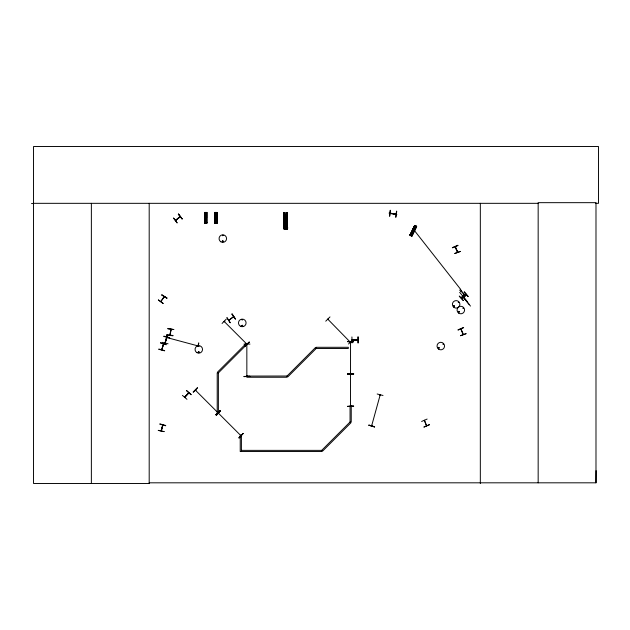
<?xml version="1.0" encoding="UTF-8"?>
<svg xmlns="http://www.w3.org/2000/svg" width="630" height="630" viewBox="0 0 630 630"><rect width="100%" height="100%" fill="white"/><g stroke="black" fill="none" stroke-linecap="round" stroke-linejoin="round"><path stroke-width="0.94" d="M175.707 220.445L176.053 220.201M179.637 216.885L180.054 216.539L175.463 220.335M180.188 216.696L175.644 220.461M595.555 203.325L598.5 203.325L598.5 146.522L33.532 146.522L33.532 483.478L149.279 483.478L149.2 482.816L595.988 482.816L596.074 470.634M372.007 425.352L371.842 425.919M380.181 394.782L379.811 395.372L379.984 394.726M380.181 394.908L371.653 425.801L371.794 425.281M161.713 349.674L163.485 344.106M165.47 342.547L165.06 343.003L166.824 337.326L167.47 337.727L166.966 337.357M162.879 425.163L161.351 430.881L161.461 430.195M166.446 337.83L166.619 337.184M166.824 337.373L165.257 343.074M424.313 420.383L426.549 425.77M224.115 321.41L224.737 321.733L224.264 321.261M217.759 412.619L218.437 413.296M218.145 412.997L217.712 412.485M217.775 412.595L218.657 413.075M246.48 343.775L246.913 344.2L224.162 321.45L224.674 321.623M240.463 435.235L240.849 435.613L195.394 390.159L195.867 390.632M328.372 319.41L327.939 318.985M350.154 341.499L350.784 341.94L350.39 341.35M164.32 296.73L160.831 301.565M165.036 342.862L166.556 337.302M246.81 344.224L247.141 344.642M350.524 374.007L350.548 374.598L350.752 374.055M350.784 374.039L350.784 373.401M198.466 346.287L199.112 346.201L198.505 346.358M198.23 352.075C199.237 354.17 199.553 350.627 198.324 351.95M199.19 352.327C198.426 350.871 198.332 353.351 199.104 352.406M241.928 325.726C243.235 324.489 241.999 327.246 242.03 325.474M167.816 328.734L173.786 329.529M169.903 335.089L169.982 334.483M170.824 329.75L170.698 329.12M169.887 335.002L171.029 329.214L170.171 335.144M170.108 335.136L170.951 329.277M172.99 335.499L167.013 334.79M390.183 210.294L389.639 216.303L390.403 210.325M390.017 213.483C408.579 216.586 382.528 211.648 390.647 213.507M395.679 217.161L396.53 211.2M395.931 217.192L396.75 211.231M246.842 344.224L246.85 377.252L286.989 377.252L286.989 376.079L315.37 347.642L316.205 348.469L348.311 348.469L348.311 347.295L316.205 347.295L316.205 348.469L287.815 376.85L286.989 376.023L246.85 376.079M350.776 374.519L350.54 373.448L350.784 374.472M438.212 347.815C439.527 346.831 438.504 348.918 438.299 348.004M439.165 347.902C437.322 349.626 438.842 345.673 439.063 348.169M453.395 306.086C455.088 304.298 454.088 308.267 453.466 305.952M453.569 306.101C454.718 304.952 454.104 307.416 453.616 306.204M458.868 302.479L458.231 302.329L458.853 302.392M459.065 311.858C457.75 312.842 458.774 310.755 458.979 311.669M459.191 311.874C457.356 313.59 458.876 309.645 459.097 312.134M167.312 334.467L166.092 340.365M166.013 340.35L167.289 334.459M197.907 345.634L197.316 345.728L198.017 345.697M197.899 346.216L198.749 342.885L198.206 346.303M374.566 426.975L368.826 425.148L374.574 426.951M377.173 393.994L383.009 395.475M158.799 349.303L164.627 350.839M163.816 336.436L169.651 337.908M163.461 343.956L161.894 349.808L163.461 344.059M168.068 343.807L162.233 342.334M161.107 430.731L162.65 424.974M161.288 430.865L162.847 425.116M164.099 431.597L158.193 430.361L164.084 431.637M165.659 425.778L159.862 424.14M188.772 393.025L184.929 397.325M218.098 412.863L218.46 413.272M247.062 344.059L246.629 343.626M241.038 435.511L240.613 435.086M414.107 230.139C413.894 228.359 412.579 231.06 414.107 230.139L460.695 289.422M222.351 241.125C223.28 243.613 223.311 239.172 222.351 241.66M222.461 241.188C222.729 242.794 223.666 240.439 222.563 241.14M242.794 326.017C242.361 323.733 241.14 327.072 242.668 326.112M162.603 425.045L162.768 425.573M285.555 228.887L285.949 228.241L285.492 228.202L285.965 228.218M414.768 225.477L409.98 235.242L414.871 225.524M410.146 235.321L414.981 225.579L410.351 235.423M415.217 225.698L410.484 235.494L415.265 225.721M410.634 235.549L411.185 235.817M411.319 235.888L416.084 226.107L411.358 235.904M411.555 235.998L416.225 226.178M416.359 226.241L411.666 236.053L416.477 226.304M411.807 236.124L416.572 226.351M350.54 373.385L350.5 374.015M457.474 252.236L455.12 246.747L457.679 252.134M464.074 296.328L463.869 295.88M352.028 340.05L357.919 339.743M188.811 392.884L184.677 397.105M158.413 299.951L163.249 303.55L158.366 300.022M160.863 301.51L164.178 296.565M166.934 298.037L161.76 294.942L166.95 298.014M395.38 213.972L396.042 214.066L390.206 213.2M242.03 319.638C243.448 319.339 241.392 320.686 242.282 319.489M352.02 339.846L357.966 339.783M186.708 390.561L191.181 394.593M184.685 397.191L188.543 392.821M186.968 399.318L182.416 395.372M197.371 345.531L197.954 345.681M222.075 323.474L226.249 319.134M193.347 392.23L197.521 387.883M193.134 392.01L197.363 387.726M249.323 342.2L244.873 346.272L249.338 342.224M244.905 346.303L249.133 342.019M215.838 414.721L220.287 410.65L215.814 414.697M215.995 414.879L220.256 410.618M325.741 321.19L329.978 316.914M238.88 437.755L243.141 433.503M348.548 343.996L352.808 339.735M233.612 316.827L228.903 320.229M247.078 344.704L247.141 344.224M173.612 218.098L177.188 222.949L173.573 218.122M175.62 220.563L180.29 216.696M459.609 290.32L460.766 289.359M460.459 291.351L461.617 290.391M464.152 292.013L468.043 296.604M460.908 290.981L464.365 294.635L461.168 290.761M460.995 297.651L465.657 293.84M461.184 297.88L465.853 294.076M461.845 298.683L466.491 294.856M463.334 300.494L459.246 296.061L463.27 300.541M469.098 304.392L462.979 296.643M462.822 296.777L470.476 306.07M222.996 241.7L223.13 241.211M350.752 406.169L350.752 405.562M357.982 340.066L352.044 340.082L358.053 340.011M457.994 245.535L452.427 247.834M452.34 247.629L457.868 245.251M454.844 253.48L460.498 251.378L454.828 253.441M458.026 329.836L463.57 327.49M458.12 330.065L463.656 327.695M460.546 335.719L466.192 333.616L460.522 335.68M427.132 419.06L421.612 421.47M426.573 425.841L424.478 420.241M424.022 427.077L429.534 424.667M205.64 223.075L205.608 222.705M222.894 235.163L222.65 235.738L223.099 235.289M224.311 321.308L224.752 321.694M217.901 412.382L218.673 413.146M283.831 212.822L287.311 212.767L287.414 229.076L284.004 229.131L283.902 212.822M284.083 214.476L287.091 214.444M284.091 215.578L287.107 215.547M284.114 217.232L287.123 217.2M284.122 218.705L287.13 218.673M284.138 220.358L287.154 220.327M284.224 227.454L287.233 227.422M283.728 227.942L287.737 227.895M283.728 228.068L287.745 228.021M358.029 336.9L358.068 342.917M347.634 341.531L353.658 341.799L347.634 341.751M352.044 342.956L351.918 336.94M243.96 344.106L249.984 344.075M353.658 373.574L347.634 373.645M347.634 373.866L353.658 373.826M243.968 376.441L249.984 376.33L243.968 376.661M347.642 406.224L353.658 406.232M347.642 406.492L353.658 406.145L347.642 406.523M31.5 203.561L33.532 203.553M33.532 203.325L538.162 203.325M204.766 213.539L206.774 213.539M214.885 213.539L216.893 213.539M204.766 214.279L206.774 214.279M214.885 214.279L216.893 214.279M204.766 215.381L206.774 215.381M214.885 215.381L216.893 215.381M204.758 216.366L206.766 216.366M214.877 216.366L216.885 216.366M204.758 217.468L206.766 217.468M214.877 217.468L216.885 217.468M204.766 222.201L206.774 222.201M214.885 222.201L216.893 222.201M204.427 222.516L207.105 222.516M214.546 222.516L217.224 222.516M204.427 222.595L207.105 222.595M214.546 222.595L217.224 222.595M241.4 450.363L321.678 450.363L350.059 421.982L350.059 405.925L351.233 405.925L351.233 421.982L350.059 421.982L350.886 422.809L322.505 451.19L321.678 450.363L321.678 451.537L240.227 451.537L240.227 435.48L241.4 435.48L241.4 451.537M461.018 328.915L463.365 334.396M167.832 328.655L173.786 329.522M166.981 335.01L172.951 335.806M463.121 308.353L463.491 307.834L462.963 308.164M368.818 425.171L374.645 426.691M163.894 336.136L169.706 337.696M166.887 337.57L197.907 345.886L197.434 345.791M158.87 349.059L164.682 350.619M159.918 423.927L165.737 425.486M455.348 246.739L457.671 252.157M233.557 316.536L228.91 320.276M414.288 226.469L416.091 227.351M413.965 227.131L415.769 228.013M413.477 228.123L415.28 229.005M413.044 229.005L414.847 229.887M412.563 229.997L414.367 230.879M410.492 234.25L412.296 235.132M410.012 234.462L412.422 235.636M411.02 235.092L410.973 235.266M443.394 343.807L442.953 344.287L443.433 343.885M195.647 390.072L195.733 390.584M161.808 294.879L166.793 298.258M350.752 341.877L350.485 342.366M350.524 342.405L327.86 319.237M350.524 406.09L350.548 341.877M246.865 376.338L246.865 375.732M186.535 390.75L191.032 394.758M178.282 214.232L182.117 218.87M464.389 291.824L468.216 296.462M464.294 294.69L465.239 295.84M464.168 294.793L465.113 295.942M463.79 295.785L464.216 296.297M463.593 295.942L464.019 296.454M463.467 296.045L463.893 296.565M463.27 296.21L463.696 296.722M459.664 292.312L467.161 301.408M231.911 314.142L235.431 319.024M463.144 334.577L460.813 329.143M429.518 424.628L423.982 426.998M350.485 406.043L350.54 405.562M246.826 376.299L247.078 375.724M287.099 212.775L287.248 229.076L287.044 212.775M286.839 212.775L287.012 229.084M286.737 213.735L286.768 218.531L286.658 213.735M286.808 220.453L286.878 228.123L286.737 220.453M286.516 212.782L286.634 229.084M286.335 213.743L286.39 218.539L286.264 213.743M286.406 220.453L286.493 228.131L286.335 220.453M286.209 229.092L285.288 229.1M284.902 213.767L284.933 218.563M284.973 220.484L285.043 228.155M284.823 213.767L284.878 218.563M284.894 220.484L284.981 228.155M284.681 212.814L284.799 229.115M284.5 213.775L284.555 218.571M284.571 220.484L284.658 228.162M284.429 212.814L284.476 218.571M284.5 220.492L284.595 228.162M284.303 212.814L284.406 229.123M284.099 212.822L284.24 229.123M284.036 212.822L284.209 229.123M358.068 336.9L358.076 342.917M595.988 482.816L595.988 202.671L538.162 202.671L538.162 482.816M480.328 203.325L480.328 483.478M216.909 212.428L216.996 223.303M216.87 212.428L216.893 223.303M216.744 212.428L216.736 223.303M216.61 212.428L216.515 223.303M216.5 223.303L216.389 212.428L216.35 223.303M216.192 223.303L215.578 223.303M215.436 212.436L215.421 223.319M215.271 212.436L215.295 223.319M215.114 223.319L215.129 212.436L214.995 223.319M214.861 212.436L214.885 223.319M206.766 212.428L206.774 223.303M206.624 212.428L206.616 223.303M206.49 212.428L206.53 223.303M206.404 212.428L206.38 223.303M206.223 212.428L206.23 223.303M206.073 223.303L205.459 223.303M205.317 212.436L205.262 223.319M205.152 212.436L205.136 223.319M205.002 212.436L205.01 223.319M204.923 212.436L204.915 223.319M204.766 212.436L204.782 223.319M149.192 203.325L149.192 483.478M91.366 203.325L91.366 483.478M284.988 219.35C285.839 221.894 286.957 217.523 284.988 219.35M205.333 216.799C205.884 218.508 206.664 215.594 205.333 216.799M215.452 216.799C216.003 218.508 216.775 215.594 215.452 216.799M160.532 342.846L166.265 344.712L160.524 342.87M414.634 225.414L409.862 235.187L411.949 236.195L416.721 226.422L414.627 225.406M220.374 410.736L216.381 415.257L220.374 410.736M243.085 433.448L239.093 437.96L243.085 433.448M245.936 343.704L217.555 372.086L218.382 372.913L218.382 413.059L217.208 413.059L217.208 372.913L218.382 372.913L246.763 344.531L245.936 343.704M178.503 214.042L182.086 218.901L178.503 214.042M466.287 294.604L461.633 298.423L466.302 294.627M226.981 317.748L230.265 322.804L226.973 317.756M232.108 313.992L235.4 319.048L232.084 314.008M353.658 374.039L347.642 374.409L353.658 374.039M206.931 212.428L204.608 212.436L204.655 223.319L206.931 223.303L206.923 212.428M217.051 212.428L214.728 212.436L214.736 223.319L217.051 223.303L217.051 212.428M196.922 352.65A3.741 3.741 0 0 0 202.537 349.406A3.741 3.741 0 0 0 196.922 346.169A3.741 3.741 0 0 0 196.922 352.65M438.614 349.122A3.756 3.756 0 0 0 444.536 346.421A3.756 3.756 0 0 0 439.236 342.641A3.756 3.756 0 0 0 438.614 349.122M458.64 313.094A3.764 3.764 0 0 0 464.57 310.393A3.764 3.764 0 0 0 459.27 306.605A3.764 3.764 0 0 0 458.64 313.094M453.97 307.401A3.748 3.748 0 0 0 459.876 304.707A3.748 3.748 0 0 0 454.592 300.943A3.748 3.748 0 0 0 453.97 307.401M240.384 326.206A3.811 3.811 0 0 0 246.094 322.914A3.811 3.811 0 0 0 240.384 319.615A3.811 3.811 0 0 0 240.384 326.206M220.933 241.833A3.764 3.764 0 0 0 226.58 238.581A3.764 3.764 0 0 0 220.933 235.321A3.764 3.764 0 0 0 220.933 241.833"/></g></svg>
